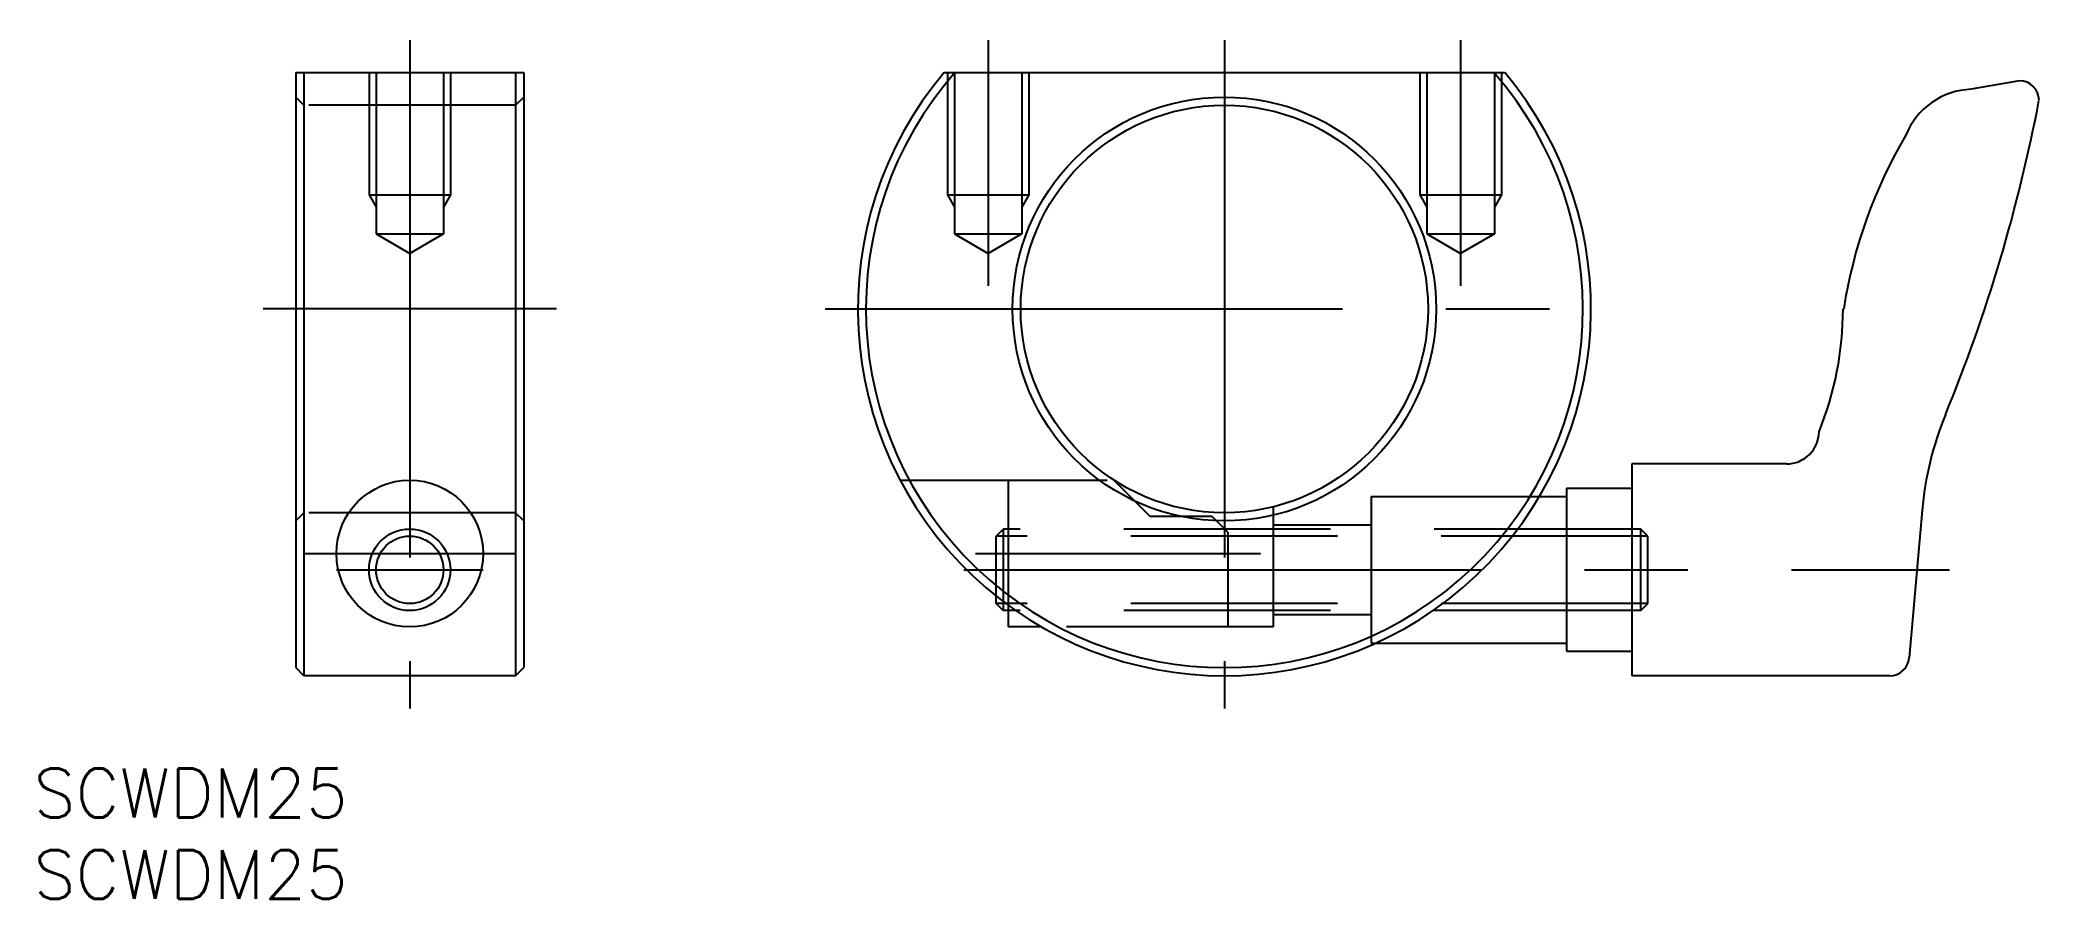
# Model space of a CAD drawing. Extents: x -73 to 50, y -36 to 16.
import ezdxf

# ---------------------------------------------------------------- set-up
doc = ezdxf.new("R2010")
doc.units = 0
doc.linetypes.add('CENTER', pattern=[50.8, 31.75, -6.35, 6.35, -6.35])
doc.linetypes.add('DASHED', pattern=[19.05, 12.7, -6.35])
doc.layers.get('0').update_dxf_attribs({"linetype": 'CONTINUOUS'})
doc.layers.add('CENTER', color=1, linetype='CENTER')
doc.styles.get("Standard").update_dxf_attribs({"font": 'txt.shx', "height": 3, "bigfont": 'bigfont.shx'})

msp = doc.modelspace()

# ---------------------------------------------------------------- linework, layer by layer
at = {"color": 7, "linetype": 'CONTINUOUS'}
for p, q in [((-57, 14.5), (-57, -22)), ((-57, 14.5), (-43, 14.5)), ((-56.5, 14.5), (-56.5, -22.5)), ((-43.5, 14.5), (-43.5, -22.5)), ((-43, 14.5), (-43, -22)), ((-17.2, 14.5), (17.2, 14.5)), ((48.8, 14), (45.83, 13.48)), ((25, -9.5), (25, -22.5)), ((34.5, -9.5), (25, -9.5)), ((21, -11), (21, -21)), ((21, -11), (25, -11)), ((19.34, -11.5), (21, -11.5)), ((42.83, -12.35), (42.04, -21.4)), ((-14, -18.07), (-14, -17.61)), ((-13.57, -18.5), (-14, -18.07)), ((-13.57, -17.95), (-13.57, -18.5)), ((-13.28, -18.16), (-13.28, -19.5)), ((-13.28, -18.5), (-13.57, -18.5)), ((-11.22, -19.5), (-13.28, -19.5)), ((9.27, -20.5), (21, -20.5)), ((-56.5, -22.5), (-57, -22)), ((-43.5, -22.5), (-43, -22)), ((21, -21), (25, -21)), ((-43.5, -22.5), (-56.5, -22.5)), ((40.84, -22.5), (25, -22.5))]:
    msp.add_line(p, q, dxfattribs=at)
at = {"color": 3, "linetype": 'DASHED'}
for p, q in [((-52.5, 14.5), (-52.5, 7)), ((-52.07, 14.5), (-52.07, 4.6)), ((-47.93, 14.5), (-47.93, 4.6)), ((-47.5, 14.5), (-47.5, 7)), ((-17, 14.5), (-17, 7)), ((-16.57, 14.5), (-16.57, 4.6)), ((-12.43, 14.5), (-12.43, 4.6)), ((-12, 14.5), (-12, 7)), ((12, 14.5), (12, 7)), ((12.43, 14.5), (12.43, 4.6)), ((16.57, 14.5), (16.57, 4.6)), ((17, 14.5), (17, 7)), ((-56.5, 12.5), (-57, 13)), ((-43.5, 12.5), (-56.5, 12.5)), ((-43.5, 12.5), (-43, 13)), ((-52.5, 7), (-47.5, 7)), ((-52.5, 7), (-52.07, 6.25)), ((-47.5, 7), (-47.93, 6.25)), ((-17, 7), (-16.57, 6.25)), ((-17, 7), (-12, 7)), ((-12, 7), (-12.43, 6.25)), ((12, 7), (12.43, 6.25)), ((12, 7), (17, 7)), ((17, 7), (16.57, 6.25)), ((-52.07, 4.6), (-47.93, 4.6)), ((-52.07, 4.6), (-50, 3.41)), ((-47.93, 4.6), (-50, 3.41)), ((-16.57, 4.6), (-12.43, 4.6)), ((-16.57, 4.6), (-14.5, 3.41)), ((-12.43, 4.6), (-14.5, 3.41)), ((12.43, 4.6), (16.57, 4.6)), ((12.43, 4.6), (14.5, 3.41)), ((16.57, 4.6), (14.5, 3.41)), ((-19.9, -10.5), (-6.78, -10.5)), ((-13.28, -10.5), (-13.28, -18.16)), ((-6.78, -10.5), (-4.58, -12.7)), ((3, -12.13), (3, -19.5)), ((9, -11.5), (19.34, -11.5)), ((9, -11.5), (9, -20.5)), ((-57, -13), (-56.5, -12.5)), ((-43.5, -12.5), (-56.5, -12.5)), ((-43, -13), (-43.5, -12.5)), ((-4.58, -12.7), (-0.78, -12.7)), ((0.22, -13.7), (-0.78, -12.7)), ((3, -13.25), (9, -13.25)), ((-14, -13.93), (-13.57, -13.5)), ((26, -13.93), (-14, -13.93)), ((-14, -17.61), (-14, -13.93)), ((25.57, -13.5), (-13.57, -13.5)), ((-13.57, -13.5), (-13.57, -17.95)), ((0.22, -13.7), (0.22, -19.5)), ((25.57, -18.5), (25.57, -13.5)), ((26, -13.93), (25.57, -13.5)), ((26, -18.07), (26, -13.93)), ((26, -18.07), (-13.41, -18.07)), ((25.57, -18.5), (26, -18.07)), ((25.57, -18.5), (-13.28, -18.5)), ((3, -19.5), (-11.22, -19.5)), ((3, -18.75), (9, -18.75)), ((9, -20.5), (9.27, -20.5))]:
    msp.add_line(p, q, dxfattribs=at)
at = {"color": 3, "linetype": 'CONTINUOUS'}
msp.add_line((-13.41, -18.07), (-14, -18.07), dxfattribs=at)
at = {"color": 7, "linetype": 'CONTINUOUS'}
for centre, radius in [((0, 0), 13), ((0, 0), 12.5), ((-50, -15), 4.5), ((-50, -16), 2.5)]:
    msp.add_circle(centre, radius, dxfattribs=at)
at = {"color": 3, "linetype": 'CONTINUOUS'}
msp.add_circle((-50, -16), 2.07, dxfattribs=at)
at = {"color": 7, "linetype": 'CONTINUOUS'}
for centre, radius, start, end in [((0, 0), 22.5, 139.876, 40.124), ((0, 0), 22, 138.7694, 41.2306), ((48.8, 12.8), 1.2, 0, 90), ((46, 8.98), 4.5, 92.0867, 158.128), ((-48.23, 31.54), 100, 337.6467, 349.1984), ((67.66, -4.59), 30, 149.4493, 171.1935), ((17.97, 0), 20, 337.8863, 0), ((62.75, -14.1), 20, 157.6467, 175), ((34.5, -7.5), 2, 270, 359.1713), ((40.84, -21.3), 1.2, 270, 355)]:
    msp.add_arc(centre, radius, start, end, dxfattribs=at)
at = {"layer": 'CENTER', "color": 1, "linetype": 'CENTER'}
for p, q in [((-50, 16.5), (-50, -24.5)), ((-14.5, 16.5), (-14.5, 1.41)), ((0, 16.5), (0, -24.5)), ((14.5, 16.5), (14.5, 1.41)), ((-41, 0), (-59, 0)), ((-24.5, 0), (24.5, 0)), ((-56.5, -15), (-43.5, -15)), ((-15.28, -15), (2.22, -15)), ((-54.5, -16), (-45.5, -16)), ((-16, -16), (44.51, -16))]:
    msp.add_line(p, q, dxfattribs=at)

# ---------------------------------------------------------------- texts
at = {"color": 7, "linetype": 'CONTINUOUS'}
for p in [(-73.08, -31.19), (-73.08, -36.19)]:
    msp.add_text('SCWDM25', height=3, dxfattribs=at).set_placement(p)

doc.saveas('drawing.dxf')
